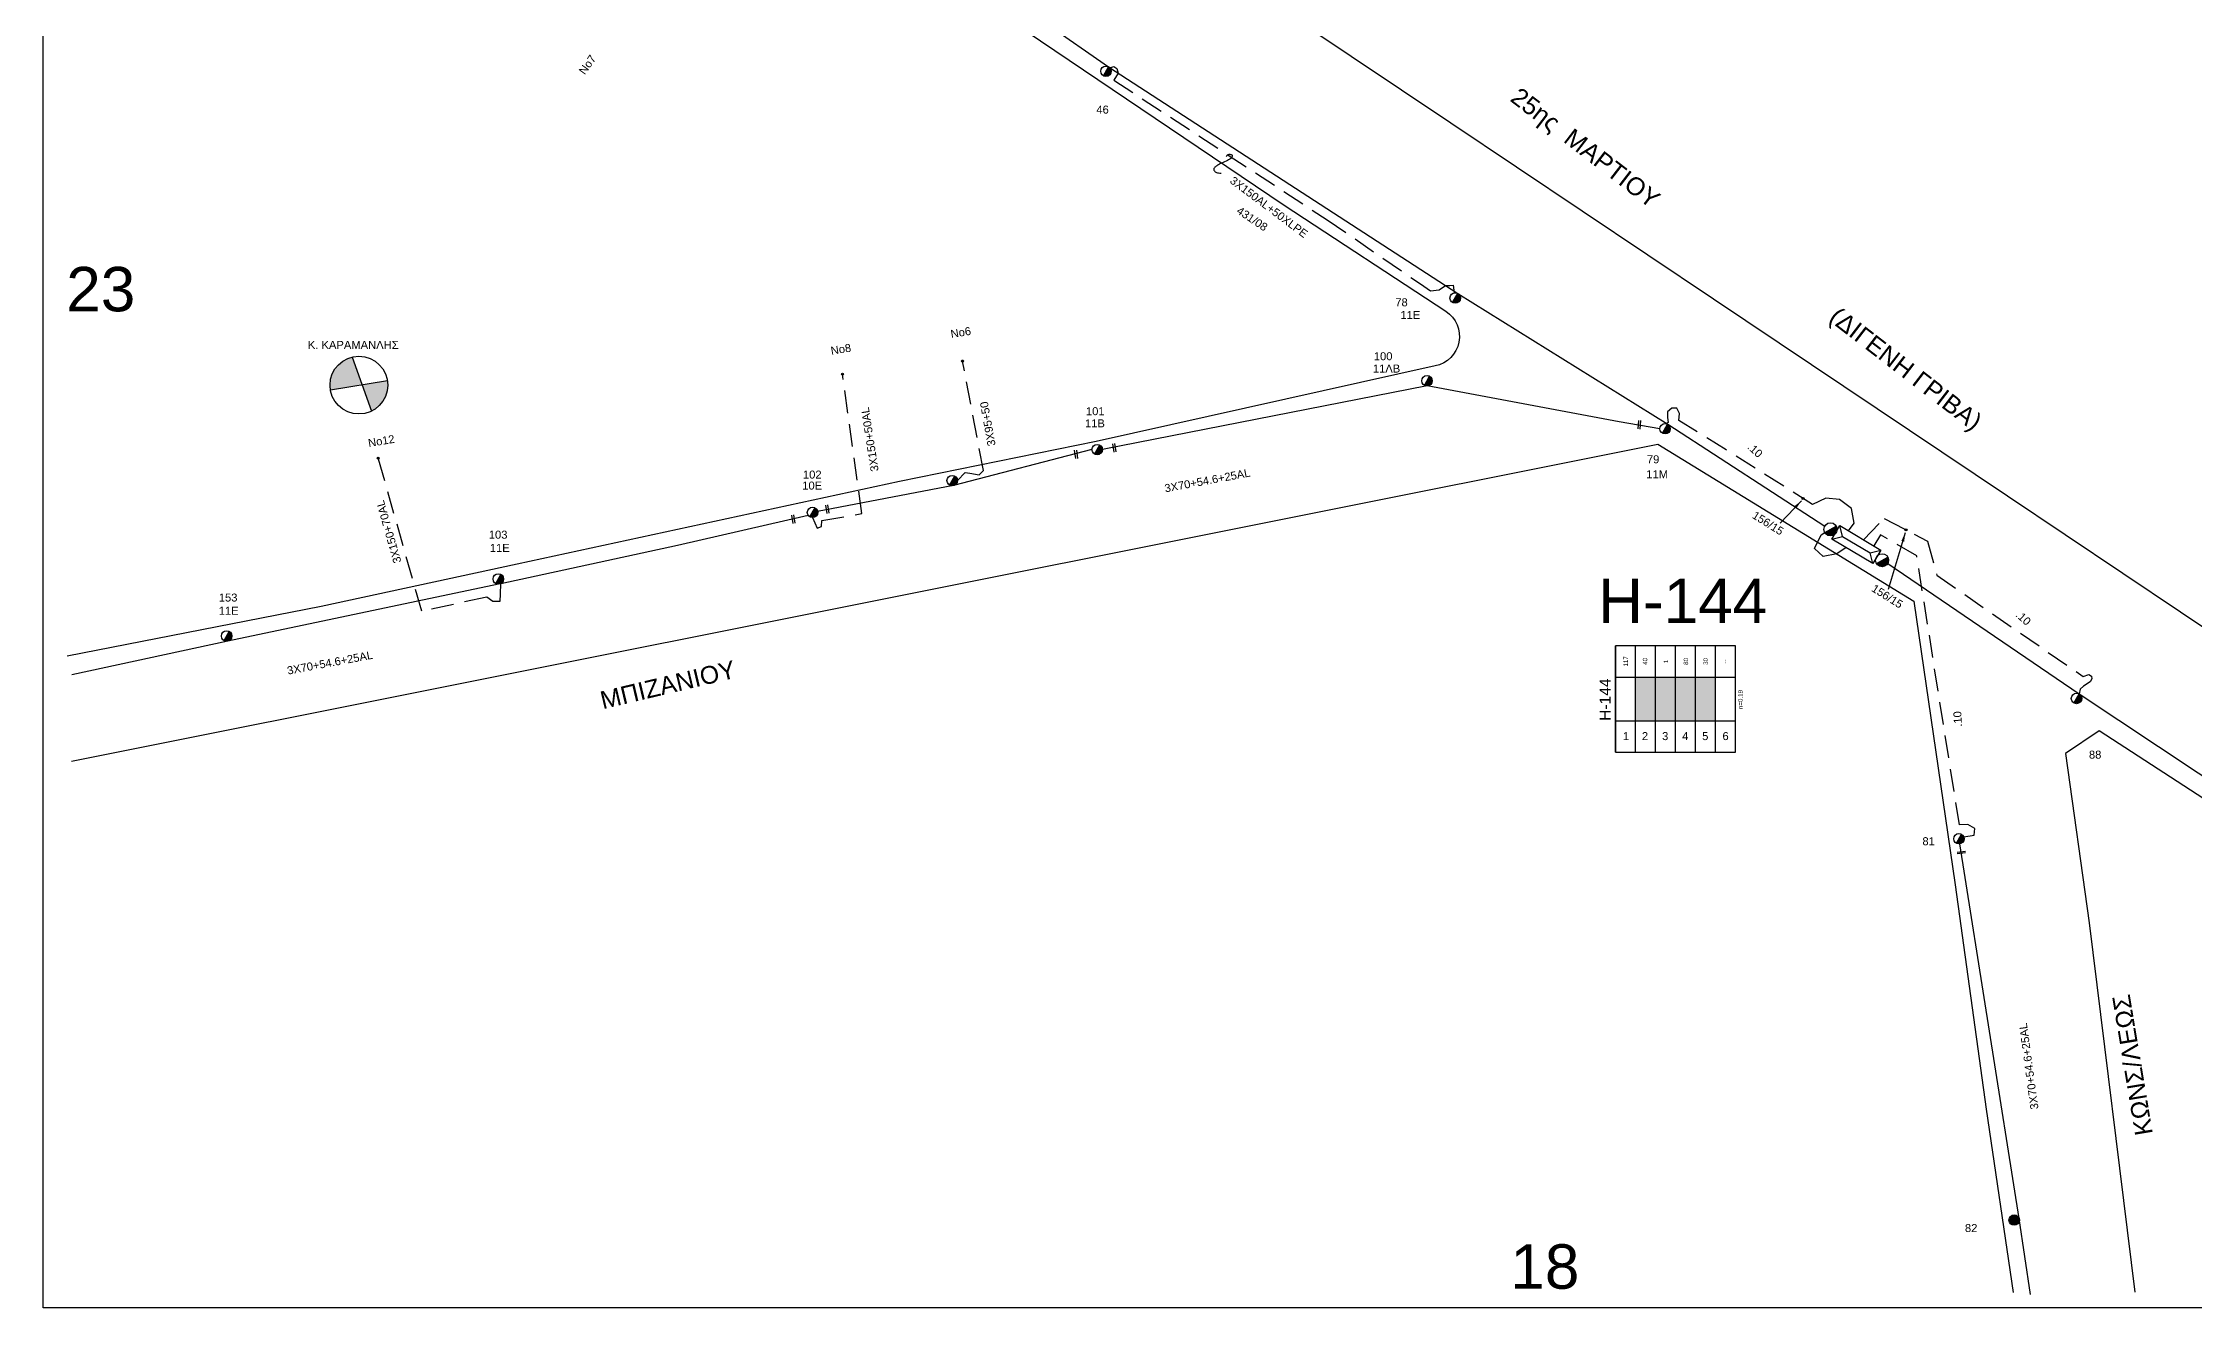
# Model space of a CAD drawing. Header units: millimetres. Extents: x 951 to 2109, y 727 to 2273.
# Drawn here: x 951.1 to 1193.2, y 730.8 to 873.1 of the extents above; entities that cross this region are included whole.
import ezdxf
from ezdxf.enums import TextEntityAlignment as Align

# ---------------------------------------------------------------- set-up
doc = ezdxf.new("R2010")
doc.units = ezdxf.units.MM
doc.linetypes.add('DASHED', pattern=[19.05, 12.7, -6.35])
for name, color, linetype in [('Άγνωστα', 7, 'Continuous'), ('Ασφαλειοκιβώτια Χ.Τ 6 αναχωρήσεων', 7, 'Continuous'), ('Επιγραφές - Σχήματα', 7, 'Continuous'), ('Καλώδια ΧΤ   3x150+50AL', 7, 'DASHED'), ('Καλώδια ΧΤ   3x150+70AL', 7, 'DASHED'), ('Καλώδια ΧΤ   3x150AL+50XLPE', 7, 'DASHED'), ('Μηχανική τομή', 7, 'Continuous'), ('Στύλος Ξύλινος', 7, 'Continuous'), ('Στύλος Ξύλινος @ 1', 7, 'Continuous'), ('Στύλος ΦΜ', 7, 'Continuous'), ('Στύλος ΦΜ @ 1', 7, 'Continuous'), ('Συνδέσεις', 7, 'Continuous'), ('Συνεστραμμένα ΧΤ   3x70+54.6+25 AL', 7, 'SYN_LINE'), ('Υποσταθμός εναέριος 2 στύλων', 7, 'Continuous'), ('Υποσταθμός πόλεως', 7, 'Continuous'), ('Υπόβαθρο ΔΕΗ', 7, 'Continuous'), ('Υπόγεια Καλώδια Δικτύου ΧΤ   .10', 7, 'DASHED')]:
    doc.layers.add(name, color=color, linetype=linetype)
doc.styles.get("Standard").update_dxf_attribs({"font": 'arial.ttf'})
doc.linetypes.add('SYN_LINE', pattern='A,0.5,-0.0001,["/\\/\\/\\/",Standard,S=0.1,R=0,X=0,Y=-0.05],-0.25', length=0.7501)
doc.dimstyles.new('ISO-25', dxfattribs={"dimtxt": 2.5, "dimasz": 2.5, "dimexe": 1.25, "dimexo": 0.625, "dimtad": 1, "dimtxsty": 'Standard', "dimcen": 2.5, "dimadec": 0, "dimazin": 0, "dimtfac": 1, "dimtmove": 0, "dimatfit": 3, "dimfxl": 1, "dimarcsym": 0})

# ---------------------------------------------------------------- blocks, each defined once
blk = doc.blocks.new('ΥΠΑΡΧΩΝ ΤΣΙΜΕΝΤΕΝΙΟΣ ΣΤΥΛΟΣ')
at = {"layer": 'Στύλος ΦΜ'}
blk.add_hatch(color=7, dxfattribs=at).paths.add_polyline_path([(-1.3, -2.3, 0.574793), (2.6, 0, 0.268822), (1.3, 2.3)])
at = {"layer": 'Στύλος ΦΜ', "color": 7}
blk.add_line((-1.3, -2.3), (1.3, 2.3), dxfattribs=at)
blk.add_circle((0, 0), 2.62, dxfattribs=at)
at = {"layer": 'Στύλος ΦΜ', "flags": 4}
for tag, p in [('ΑΡΙΘΜΟΣ', (-4.7, 8.1)), ('ΤΥΠΟΣ', (-4.9, 3))]:
    blk.add_attdef(tag, p, '', height=4, dxfattribs=at)
blk = doc.blocks.new('ΥΠΑΡΧΩΝ ΞΥΛΙΝΟΣ ΣΤΥΛΟΣ')
at = {"layer": 'Στύλος Ξύλινος'}
h = blk.add_hatch(color=7, dxfattribs=at)
h.paths.add_polyline_path([(-2.6, 0, 0.270008), (-1.3, -2.3), (1.3, 2.3, 0.576266)])
h.paths.add_polyline_path([(-1.3, -2.3, 0.574793), (2.6, 0, 0.268822), (1.3, 2.3)])
at = {"layer": 'Στύλος Ξύλινος', "color": 7}
blk.add_line((-1.3, -2.3), (1.3, 2.3), dxfattribs=at)
blk.add_circle((0, 0), 2.62, dxfattribs=at)
at = {"layer": 'Στύλος Ξύλινος', "flags": 4}
for tag, p in [('ΑΡΙΘΜΟΣ', (-4.9, 8.6)), ('ΤΥΠΟΣ', (-4.8, 3.4))]:
    blk.add_attdef(tag, p, '', height=4, dxfattribs=at)
blk = doc.blocks.new('ΥΠΟΣΤΑΘΜΟΣ ΕΝΑΕΡΙΟΣ ΕΠΙ 2 ΣΤΥΛΩΝ')
at = {"layer": 'Υποσταθμός εναέριος 2 στύλων', "linetype": 'Continuous'}
for points in [[(-11.97, -2.11, 0.574793), (-8.45, -0.07, 0.268822), (-9.64, 1.98)], [(9.68, -2.15, 0.574793), (13.19, -0.1, 0.268822), (12.01, 1.95)]]:
    blk.add_hatch(color=256, dxfattribs=at).paths.add_polyline_path(points)
for p, q in [((-11.97, -2.11), (-9.64, 1.98)), ((9.68, -2.15), (12.01, 1.95))]:
    blk.add_line(p, q, dxfattribs=at)
for centre in [(-10.81, -0.07), (10.84, -0.1)]:
    blk.add_circle(centre, 2.36, dxfattribs=at)
at = {"layer": 'Υποσταθμός πόλεως', "linetype": 'Continuous', "ltscale": 40}
blk.add_lwpolyline([(-8.57, 2.82), (8.57, 2.82), (8.57, -2.82), (-8.57, -2.82)], close=True, dxfattribs=at)
for points in [[(-5.75, 0), (-8.57, 2.82)], [(-8.57, -2.82), (-5.75, 0)], [(-5.75, 0), (5.75, 0)], [(5.75, 0), (8.57, 2.82)], [(8.57, -2.82), (5.75, 0)]]:
    blk.add_lwpolyline(points, dxfattribs=at)
at = {"layer": 'Υποσταθμός εναέριος 2 στύλων', "ltscale": 40, "flags": 1}
for tag, p in [('ΜΕΤΑΣΧΗΜΑΤΙΣΜΟΣ', (14.09, 2.51)), ('ΙΣΧΥΣ', (14.07, -0.28)), ('ΑΡΙΘΜΟΣ', (14.19, -3))]:
    blk.add_attdef(tag, p, '', height=1.8, dxfattribs=at)
blk = doc.blocks.new('ΜΗΧΑΝΙΚΗ ΤΟΜΗ')
at = {"layer": 'Μηχανική τομή', "ltscale": 40}
for p, q in [((-1.89, 0.78), (1.89, 0.78)), ((1.89, 0), (-1.89, 0))]:
    blk.add_line(p, q, dxfattribs=at)
blk = doc.blocks.new('ΑΣΦΑΛΕΙΟΚΙΒΩΤΙΟ ΥΠΟΣΤΑΘΜΟΥ 6 ΑΝΑΧΩΡΗΣΕΩΝ')
at = {"layer": 'Ασφαλειοκιβώτια Χ.Τ 6 αναχωρήσεων', "ltscale": 40}
for p, q in [((-23.91, 27), (23.91, 27)), ((-9.83, 27), (-9.83, -27)), ((9.83, 27), (9.83, -27)), ((-23.91, 18), (23.91, 18)), ((-23.91, 9), (23.91, 9)), ((-23.91, 0), (23.91, 0)), ((-23.91, -9), (23.91, -9)), ((-23.91, -18), (23.91, -18))]:
    blk.add_line(p, q, dxfattribs=at)
at = {"layer": 'Ασφαλειοκιβώτια Χ.Τ 6 αναχωρήσεων'}
blk.add_lwpolyline([(-23.91, -27), (23.91, -27), (23.91, 27), (-23.91, 27)], close=True, dxfattribs=at)
for s, p in [('1', (-18.47, 23.68)), ('2', (-18.47, 15.11)), ('3', (-18.47, 6.04)), ('4', (-18.47, -2.98)), ('5', (-18.47, -11.99)), ('6', (-18.47, -21.13))]:
    blk.add_text(s, height=3.6, rotation=270, dxfattribs=at).set_placement(p)
at = {"layer": 'Ασφαλειοκιβώτια Χ.Τ 6 αναχωρήσεων', "ltscale": 40}
for tag, height, p in [('ΟΝΟΜΑ', 5, (-0.27, 31.68)), ('ΚΕΙΜΕΝΟ 1', 2, (16.95, 22.41)), ('ΚΕΙΜΕΝΟ 2', 2, (16.95, 13.71)), ('ΚΕΙΜΕΝΟ 3', 2, (16.95, 4.31)), ('ΚΕΙΜΕΝΟ 4', 2, (16.95, -4.67)), ('ΚΕΙΜΕΝΟ 5', 2, (16.95, -13.51)), ('ΣΧ', 2, (-0.21, -29.21)), ('ΚΕΙΜΕΝΟ 6', 2, (16.95, -22.43))]:
    blk.add_attdef(tag, text='', height=height, dxfattribs=at).set_placement(p, align=Align.MIDDLE_CENTER)
blk = doc.blocks.new('_ΣΥΝΔΕΣΗ')
at = {"layer": 'Συνδέσεις', "linetype": 'SYN_LINE', "ltscale": 40}
blk.add_hatch(color=256, dxfattribs=at).paths.add_polyline_path([(0.5, 0, 1), (-0.5, 0, 1)])
at = {"layer": 'Συνδέσεις'}
blk.add_circle((0, 0), 0.5, dxfattribs=at)

msp = doc.modelspace()

# ---------------------------------------------------------------- hatches: boundary and pattern name
at = {"layer": 'Ασφαλειοκιβώτια Χ.Τ 6 αναχωρήσεων'}
h = msp.add_hatch(color=30, dxfattribs=at)
h.dxf.hatch_style = 1
h.paths.add_polyline_path([(1130.23, 796.809), (1132.48, 796.809), (1132.48, 801.723), (1130.23, 801.723)])
h = msp.add_hatch(color=6, dxfattribs=at)
h.dxf.hatch_style = 1
h.paths.add_polyline_path([(1134.73, 801.723), (1132.48, 801.723), (1132.48, 796.809), (1134.73, 796.809)])
h = msp.add_hatch(color=2, dxfattribs=at)
h.dxf.hatch_style = 1
h.paths.add_polyline_path([(1134.73, 796.809), (1136.98, 796.809), (1136.98, 801.723), (1134.73, 801.723)])
h = msp.add_hatch(color=5, dxfattribs=at)
h.dxf.hatch_style = 1
h.paths.add_polyline_path([(1139.23, 801.723), (1136.98, 801.723), (1136.98, 796.809), (1139.23, 796.809)])
at = {"layer": 'Καλώδια ΧΤ   3x150+50AL'}
h = msp.add_hatch(color=1, dxfattribs=at)
h.dxf.hatch_style = 1
h.paths.add_polyline_path([(985.885, 837.74, 0.3465001), (983.4, 834.585, 0.0416523), (983.445, 834.047), (986.987, 834.642)])
h = msp.add_hatch(color=1, dxfattribs=at)
h.dxf.hatch_style = 1
h.paths.add_polyline_path([(989.892, 834.585, 0.0416523), (989.847, 835.123), (986.987, 834.642), (988.049, 831.657, 0.2886082)])

# ---------------------------------------------------------------- linework, layer by layer
at = {"layer": 'Άγνωστα', "color": 2, "linetype": 'DASHED', "ltscale": 0.2}
msp.add_lwpolyline([(1053.965, 823.845), (1054.83, 824.763), (1055.36, 824.674), (1056.421, 824.476), (1056.907, 824.962), (1054.526, 837.296)], dxfattribs=at)
at = {"layer": 'Επιγραφές - Σχήματα'}
msp.add_lwpolyline([(951.117, 1235.249), (1948.962, 1235.249), (1948.962, 730.759), (951.117, 730.759)], close=True, dxfattribs=at)
msp.add_lwpolyline([(1084.244, 860.291), (1084.272, 860.381), (1084.32, 860.451), (1084.382, 860.501), (1084.456, 860.535), (1084.534, 860.553), (1084.614, 860.556), (1084.69, 860.547), (1084.757, 860.526), (1084.812, 860.496), (1084.852, 860.456), (1084.876, 860.409), (1084.883, 860.355), (1084.869, 860.296), (1084.835, 860.231), (1084.779, 860.162), (1084.698, 860.091), (1084.592, 860.018), (1084.466, 859.943), (1084.324, 859.868), (1084.172, 859.793), (1084.014, 859.718), (1083.856, 859.645), (1083.703, 859.574), (1083.559, 859.505), (1083.43, 859.439), (1083.315, 859.376), (1083.213, 859.316), (1083.125, 859.258), (1083.048, 859.202), (1082.982, 859.149), (1082.927, 859.097), (1082.882, 859.047), (1082.846, 858.999), (1082.819, 858.951), (1082.802, 858.905), (1082.794, 858.859), (1082.796, 858.815), (1082.807, 858.77), (1082.829, 858.726), (1082.861, 858.681), (1082.903, 858.637), (1082.958, 858.594), (1083.026, 858.553), (1083.109, 858.517), (1083.21, 858.486), (1083.329, 858.462), (1083.469, 858.446), (1083.631, 858.441)], dxfattribs=at)
at = {"layer": 'Επιγραφές - Σχήματα', "color": 1}
for points in [[(985.885, 837.74), (988.049, 831.657)], [(983.445, 834.047), (989.847, 835.123)]]:
    msp.add_lwpolyline(points, dxfattribs=at)
msp.add_circle((986.646, 834.585), 3.246, dxfattribs=at)
at = {"layer": 'Καλώδια ΧΤ   3x150+50AL', "color": 2, "ltscale": 0.2}
msp.add_lwpolyline([(1037.663, 819.678), (1038.203, 818.479), (1038.679, 818.694), (1038.694, 819.338), (1043.215, 820.126), (1041.028, 835.81)], dxfattribs=at)
at = {"layer": 'Καλώδια ΧΤ   3x150+70AL', "color": 2, "ltscale": 0.2}
msp.add_lwpolyline([(1002.583, 812.244), (1002.538, 811.098), (1002.505, 810.251), (1001.725, 810.25), (1001.015, 810.717), (993.711, 809.16), (988.822, 826.375)], dxfattribs=at)
at = {"layer": 'Καλώδια ΧΤ   3x150AL+50XLPE', "color": 5, "ltscale": 0.2}
msp.add_lwpolyline([(1071.12, 870.274), (1071.565, 870.418), (1071.898, 870.223), (1072.061, 869.692), (1071.565, 868.901), (1095.541, 853.183), (1106.048, 845.966), (1107.155, 845.206), (1108.153, 845.289), (1108.87, 845.788), (1109.349, 845.807), (1109.704, 845.822), (1109.85, 844.967)], dxfattribs=at)
at = {"layer": 'Συνεστραμμένα ΧΤ   3x70+54.6+25 AL', "color": 5, "linetype": 'SYN_LINE', "ltscale": 20}
msp.add_lwpolyline([(1049.928, 885.055), (1070.963, 870.405)], dxfattribs=at)
at = {"layer": 'Συνεστραμμένα ΧΤ   3x70+54.6+25 AL', "color": 5, "ltscale": 20}
for points in [[(1070.963, 870.405), (1110.242, 844.897)], [(1110.242, 844.897), (1133.863, 830.18)], [(1133.863, 830.18), (1151.53, 818.735)], [(1153.925, 816.306), (1152.859, 815.614), (1151.345, 815.288), (1150.381, 816.196), (1151.127, 817.741), (1151.522, 817.994)]]:
    msp.add_lwpolyline(points, dxfattribs=at)
at = {"layer": 'Συνεστραμμένα ΧΤ   3x70+54.6+25 AL', "color": 2, "linetype": 'SYN_LINE', "ltscale": 20}
for points in [[(1106.78, 834.49), (1070.277, 827.333)], [(1132.963, 829.68), (1128.406, 830.469), (1106.78, 834.49)], [(1069.099, 827.333), (1053.525, 823.275)], [(1053.525, 823.275), (1038.242, 820.377)], [(1037.187, 819.921), (1022.464, 816.524), (1002.594, 812.23)], [(1002.594, 812.23), (1002.327, 812.186), (971.888, 805.783), (954.345, 801.993)]]:
    msp.add_lwpolyline(points, dxfattribs=at)
at = {"layer": 'Συνεστραμμένα ΧΤ   3x70+54.6+25 AL', "color": 6, "ltscale": 20}
msp.add_lwpolyline([(1158.597, 814.506), (1180.127, 799.845)], dxfattribs=at)
at = {"layer": 'Συνεστραμμένα ΧΤ   3x70+54.6+25 AL', "color": 6, "ltscale": 0.2}
msp.add_lwpolyline([(1180.127, 799.845), (1206.917, 782.069)], dxfattribs=at)
at = {"layer": 'Συνεστραμμένα ΧΤ   3x70+54.6+25 AL', "color": 30, "linetype": 'SYN_LINE', "ltscale": 20}
msp.add_lwpolyline([(1174.654, 732.287), (1173.385, 740.829), (1166.702, 782.972)], dxfattribs=at)
at = {"layer": 'Υπόβαθρο ΔΕΗ', "ltscale": 0.2}
for points in [[(954.603, 898.383), (993.997, 916.546, -0.1553593), (1000.961, 915.39), (1024.301, 899.638), (1058.487, 876.566), (1090.705, 854.822), (1108.897, 842.896, -0.6707166), (1107.707, 836.745), (1069.554, 828.249), (1047.434, 823.744), (1004.444, 814.441), (982.39, 809.668), (953.817, 804.086)], [(1251.928, 732.683), (1259.07, 742.373, 0.4582195), (1258.55, 746.197), (1182.374, 795.698), (1178.59, 793.139), (1181.241, 774.094), (1186.378, 732.541)]]:
    msp.add_lwpolyline(points, format="xyb", dxfattribs=at)
at = {"layer": 'Υπόβαθρο ΔΕΗ'}
msp.add_lwpolyline([(1048.416, 912.902), (1047.035, 905.956), (1075.957, 886.565), (1109.476, 864.091), (1138.998, 844.299), (1172.077, 822.12), (1204.511, 800.375)], dxfattribs=at)
at = {"layer": 'Υπόβαθρο ΔΕΗ', "ltscale": 0.2}
msp.add_lwpolyline([(954.333, 792.262), (1132.76, 827.939), (1161.553, 810.283), (1166.18, 778.352), (1169.655, 753.127), (1172.716, 732.485)], dxfattribs=at)
at = {"layer": 'Υπόγεια Καλώδια Δικτύου ΧΤ   .10', "color": 2, "ltscale": 0.2}
msp.add_lwpolyline([(1154.203, 818.189), (1154.815, 819.044), (1154.518, 820.702), (1153.168, 821.729), (1151.633, 821.865), (1150.122, 821.172), (1140.416, 827.317), (1135.087, 830.606), (1135.184, 831.391), (1134.873, 831.992), (1134.311, 831.992), (1133.816, 831.566), (1133.816, 830.936), (1133.903, 830.393), (1133.625, 830.222)], dxfattribs=at)
at = {"layer": 'Υπόγεια Καλώδια Δικτύου ΧΤ   .10', "color": 6, "ltscale": 0.2}
msp.add_lwpolyline([(1155.887, 817.184), (1158.208, 819.584), (1163.075, 817.035), (1164.123, 813.187), (1180.588, 801.804), (1181.222, 802.014), (1181.525, 801.857), (1181.548, 801.531), (1181.357, 801.217), (1180.627, 800.723), (1180.244, 800.378), (1180.127, 799.845)], dxfattribs=at)
at = {"layer": 'Υπόγεια Καλώδια Δικτύου ΧΤ   .10', "color": 30, "ltscale": 0.2}
msp.add_lwpolyline([(1167.161, 783.763), (1168.31, 783.965), (1168.413, 784.713), (1167.596, 785.161), (1166.664, 785.115), (1161.863, 815.366), (1157.795, 817.735), (1157.052, 816.489)], dxfattribs=at)

# ---------------------------------------------------------------- block references
at = {"layer": 'Ασφαλειοκιβώτια Χ.Τ 6 αναχωρήσεων', "xscale": 0.25, "yscale": 0.25, "zscale": 0.25, "rotation": 90}
msp.add_blockref('ΑΣΦΑΛΕΙΟΚΙΒΩΤΙΟ ΥΠΟΣΤΑΘΜΟΥ 6 ΑΝΑΧΩΡΗΣΕΩΝ', (1134.73, 799.266), dxfattribs=at).add_auto_attribs({'ΟΝΟΜΑ': 'H-144', 'ΣΧ': 'n=0.19', 'ΚΕΙΜΕΝΟ 2': '40', 'ΚΕΙΜΕΝΟ 1': '117', 'ΚΕΙΜΕΝΟ 3': '1', 'ΚΕΙΜΕΝΟ 4': '80', 'ΚΕΙΜΕΝΟ 5': '30', 'ΚΕΙΜΕΝΟ 6': '--'})
at = {"layer": 'Μηχανική τομή'}
for p, xscale, yscale, zscale, rotation in [((1130.561, 830.137), 0.25, 0.25, 0.25, 264.6620776029885), ((1071.507, 827.509), 0.2499999999999999, 0.2499999999999999, 0.2499999999999999, 278.7988701095825), ((1067.219, 826.784), 0.2499999999999999, 0.2499999999999999, 0.2499999999999999, 278.7988701095825), ((1039.239, 820.608), 0.2499999999999999, 0.2499999999999999, 0.2499999999999999, 278.7988701095825), ((1035.407, 819.479), 0.2499999999999999, 0.2499999999999999, 0.2499999999999999, 278.7988701095825), ((1166.882, 781.906), 0.2499999999999999, 0.2499999999999999, 0.2499999999999999, 5.231152583632705)]:
    msp.add_blockref('ΜΗΧΑΝΙΚΗ ΤΟΜΗ', p, dxfattribs=dict(at, xscale=xscale, yscale=yscale, zscale=zscale, rotation=rotation))
at = {"layer": 'Στύλος Ξύλινος @ 1', "ltscale": 40}
ref = msp.add_blockref('ΥΠΑΡΧΩΝ ΞΥΛΙΝΟΣ ΣΤΥΛΟΣ', (1172.825, 740.647), dxfattribs=dict(at, xscale=0.2249999999999091, yscale=0.2249999999999091, zscale=0.2249999999999091))
ref.add_attrib('ΤΥΠΟΣ', '82', (1167.284, 739.302), dxfattribs={"layer": 'Στύλος Ξύλινος', "height": 0.9, "flags": 4})
at = {"layer": 'Στύλος ΦΜ @ 1', "ltscale": 40}
ref = msp.add_blockref('ΥΠΑΡΧΩΝ ΤΣΙΜΕΝΤΕΝΙΟΣ ΣΤΥΛΟΣ', (1070.671, 869.894), dxfattribs=dict(at, xscale=0.2249999999999091, yscale=0.2249999999999091, zscale=0.2249999999999091))
ref.add_attrib('ΤΥΠΟΣ', '46', (1069.588, 865.133), dxfattribs={"layer": 'Στύλος ΦΜ', "height": 0.9, "flags": 4})
ref = msp.add_blockref('ΥΠΑΡΧΩΝ ΤΣΙΜΕΝΤΕΝΙΟΣ ΣΤΥΛΟΣ', (1109.949, 844.386), dxfattribs=dict(at, xscale=0.2249999999999091, yscale=0.2249999999999091, zscale=0.2249999999999091))
ref.add_attrib('ΤΥΠΟΣ', '78', (1103.212, 843.455), dxfattribs={"layer": 'Στύλος ΦΜ', "height": 0.9, "flags": 4})
ref.add_attrib('ΑΡΙΘΜΟΣ', '11E', (1103.785, 842.022), dxfattribs={"layer": 'Στύλος ΦΜ', "height": 0.9, "flags": 4})
ref = msp.add_blockref('ΥΠΑΡΧΩΝ ΤΣΙΜΕΝΤΕΝΙΟΣ ΣΤΥΛΟΣ', (1106.78, 835.078), dxfattribs=dict(at, xscale=0.2249999999999091, yscale=0.2249999999999091, zscale=0.2249999999999091))
ref.add_attrib('ΤΥΠΟΣ', '100', (1100.798, 837.385), dxfattribs={"layer": 'Στύλος ΦΜ', "height": 0.9, "flags": 4})
ref.add_attrib('ΑΡΙΘΜΟΣ', '11ΛB', (1100.689, 835.999), dxfattribs={"layer": 'Στύλος ΦΜ', "height": 0.9, "flags": 4})
ref = msp.add_blockref('ΥΠΑΡΧΩΝ ΤΣΙΜΕΝΤΕΝΙΟΣ ΣΤΥΛΟΣ', (1069.688, 827.333), dxfattribs=dict(at, xscale=0.2249999999999091, yscale=0.2249999999999091, zscale=0.2249999999999091))
ref.add_attrib('ΤΥΠΟΣ', '101', (1068.417, 831.204), dxfattribs={"layer": 'Στύλος ΦΜ', "height": 0.9, "flags": 4})
ref.add_attrib('ΑΡΙΘΜΟΣ', '11B', (1068.31, 829.836), dxfattribs={"layer": 'Στύλος ΦΜ', "height": 0.9, "flags": 4})
ref = msp.add_blockref('ΥΠΑΡΧΩΝ ΤΣΙΜΕΝΤΕΝΙΟΣ ΣΤΥΛΟΣ', (1133.552, 829.68), dxfattribs=dict(at, xscale=0.2249999999999091, yscale=0.2249999999999091, zscale=0.2249999999999091))
ref.add_attrib('ΤΥΠΟΣ', '79', (1131.514, 825.792), dxfattribs={"layer": 'Στύλος ΦΜ', "height": 0.9, "flags": 4})
ref.add_attrib('ΑΡΙΘΜΟΣ', '11M', (1131.445, 824.116), dxfattribs={"layer": 'Στύλος ΦΜ', "height": 0.9, "flags": 4})
ref = msp.add_blockref('ΥΠΑΡΧΩΝ ΤΣΙΜΕΝΤΕΝΙΟΣ ΣΤΥΛΟΣ', (1037.663, 820.267), dxfattribs=dict(at, xscale=0.2249999999999091, yscale=0.2249999999999091, zscale=0.2249999999999091))
ref.add_attrib('ΤΥΠΟΣ', '102', (1036.587, 824.071), dxfattribs={"layer": 'Στύλος ΦΜ', "height": 0.9, "flags": 4})
ref.add_attrib('ΑΡΙΘΜΟΣ', '10E', (1036.509, 822.833), dxfattribs={"layer": 'Στύλος ΦΜ', "height": 0.9, "flags": 4})
at = {"layer": 'Στύλος ΦΜ @ 1', "ltscale": 40, "xscale": 0.2249999999999091, "yscale": 0.2249999999999091, "zscale": 0.2249999999999091}
msp.add_blockref('ΥΠΑΡΧΩΝ ΤΣΙΜΕΝΤΕΝΙΟΣ ΣΤΥΛΟΣ', (1053.376, 823.845), dxfattribs=at)
at = {"layer": 'Στύλος ΦΜ @ 1', "ltscale": 40}
ref = msp.add_blockref('ΥΠΑΡΧΩΝ ΤΣΙΜΕΝΤΕΝΙΟΣ ΣΤΥΛΟΣ', (1002.327, 812.775), dxfattribs=dict(at, xscale=0.2249999999999091, yscale=0.2249999999999091, zscale=0.2249999999999091))
ref.add_attrib('ΤΥΠΟΣ', '103', (1001.254, 817.308), dxfattribs={"layer": 'Στύλος ΦΜ', "height": 0.9, "flags": 4})
ref.add_attrib('ΑΡΙΘΜΟΣ', '11E', (1001.368, 815.817), dxfattribs={"layer": 'Στύλος ΦΜ', "height": 0.9, "flags": 4})
ref = msp.add_blockref('ΥΠΑΡΧΩΝ ΤΣΙΜΕΝΤΕΝΙΟΣ ΣΤΥΛΟΣ', (971.767, 806.36), dxfattribs=dict(at, xscale=0.2249999999999091, yscale=0.2249999999999091, zscale=0.2249999999999091))
ref.add_attrib('ΤΥΠΟΣ', '153', (970.887, 810.236), dxfattribs={"layer": 'Στύλος ΦΜ', "height": 0.9, "flags": 4})
ref.add_attrib('ΑΡΙΘΜΟΣ', '11E', (970.877, 808.754), dxfattribs={"layer": 'Στύλος ΦΜ', "height": 0.9, "flags": 4})
ref = msp.add_blockref('ΥΠΑΡΧΩΝ ΤΣΙΜΕΝΤΕΝΙΟΣ ΣΤΥΛΟΣ', (1179.835, 799.334), dxfattribs=dict(at, xscale=0.2249999999999091, yscale=0.2249999999999091, zscale=0.2249999999999091))
ref.add_attrib('ΤΥΠΟΣ', '88', (1181.23, 792.565), dxfattribs={"layer": 'Στύλος ΦΜ', "height": 0.9, "flags": 4})
ref = msp.add_blockref('ΥΠΑΡΧΩΝ ΤΣΙΜΕΝΤΕΝΙΟΣ ΣΤΥΛΟΣ', (1166.61, 783.554), dxfattribs=dict(at, xscale=0.2249999999999091, yscale=0.2249999999999091, zscale=0.2249999999999091))
ref.add_attrib('ΤΥΠΟΣ', '81', (1162.502, 782.821), dxfattribs={"layer": 'Στύλος ΦΜ', "height": 0.9, "flags": 4})
at = {"layer": 'Συνδέσεις'}
for p, xscale, yscale, zscale in [((1041.029, 835.812), 0.2249999999999091, 0.2249999999999091, 0.2249999999999091), ((1054.526, 837.299), 0.2249999999999091, 0.2249999999999091, 0.2249999999999091), ((988.822, 826.378), 0.2249999999999091, 0.2249999999999091, 0.2249999999999091), ((1149.078, 821.834), 0.2388621375697009, 0.2388621375697009, 0.2388621375697009), ((1160.659, 818.299), 0.2388621375697009, 0.2388621375697009, 0.2388621375697009)]:
    msp.add_blockref('_ΣΥΝΔΕΣΗ', p, dxfattribs=dict(at, xscale=xscale, yscale=yscale, zscale=zscale))
at = {"layer": 'Υποσταθμός εναέριος 2 στύλων', "xscale": 0.3125, "yscale": 0.3125, "zscale": 0.3125, "rotation": 329.1848029773527}
msp.add_blockref('ΥΠΟΣΤΑΘΜΟΣ ΕΝΑΕΡΙΟΣ ΕΠΙ 2 ΣΤΥΛΩΝ', (1155.073, 816.646), dxfattribs=at)

# ---------------------------------------------------------------- texts
at = {"layer": 'Επιγραφές - Σχήματα', "char_height": 0.9, "attachment_point": 1}
for s, insert, rotation in [('No7', (1011.313, 869.963), 54.4825), ('431/08', (1085.769, 854.741), 326.24083), ('No6', (1053.127, 840.772), 9.49038), ('No8', (1039.644, 838.876), 9.49038), ('3X95+50', (1057.376, 827.651), 100.12567), ('No12', (987.609, 828.501), 9.49038), ('156/15', (1143.748, 820.459), 327.81632), ('156/15', (1157.167, 812.231), 327.81632)]:
    msp.add_mtext_dynamic_manual_height_columns(s, width=11.38328, gutter_width=12.5, heights=[0], dxfattribs=dict(at, insert=insert, rotation=rotation))
at = {"layer": 'Επιγραφές - Σχήματα', "color": 7, "char_height": 2, "width": 84.18588, "attachment_point": 1}
for s, insert, rotation in [('25ης  ΜΑΡΤΙΟΥ', (1117.239, 868.219), 322.43427), ('(ΔΙΓΕΝΗ ΓΡΙΒΑ)', (1153.073, 843.502), 322.43427), ('ΜΠΙΖΑΝΙΟΥ', (1013.61, 800.057), 13.36922), ('ΚΩΝΣ/ΛΕΩΣ', (1186.455, 750.024), 99.43812)]:
    msp.add_mtext(s, dxfattribs=dict(at, insert=insert, rotation=rotation))
at = {"layer": 'Επιγραφές - Σχήματα', "ltscale": 0.2, "char_height": 5, "width": 18.107, "attachment_point": 1}
for s, insert in [('23', (953.728, 847.886)), ('18', (1116.15, 737.923))]:
    msp.add_mtext(s, dxfattribs=dict(at, insert=insert))
at = {"layer": 'Επιγραφές - Σχήματα', "insert": (980.902, 839.561), "char_height": 0.9, "attachment_point": 1}
msp.add_mtext_dynamic_manual_height_columns('Κ. ΚΑΡΑΜΑΝΛΗΣ', width=21.79741, gutter_width=12.5, heights=[0], dxfattribs=at)
at = {"layer": 'Επιγραφές - Σχήματα', "color": 7, "insert": (1126.028, 812.809), "char_height": 5, "width": 84.18588, "attachment_point": 1}
msp.add_mtext('Η-144', dxfattribs=at)
at = {"layer": 'Καλώδια ΧΤ   3x150+50AL', "color": 7, "insert": (1044.22, 824.8), "char_height": 0.9, "width": 84.18588, "attachment_point": 1, "rotation": 98.81187}
msp.add_mtext('3X150+50AL', dxfattribs=at)
at = {"layer": 'Καλώδια ΧΤ   3x150+70AL', "color": 7, "insert": (990.565, 814.45), "char_height": 0.9, "width": 84.18588, "attachment_point": 1, "rotation": 105.85482}
msp.add_mtext('3X150+70AL', dxfattribs=at)
at = {"layer": 'Καλώδια ΧΤ   3x150AL+50XLPE', "color": 7, "insert": (1088.999, 854.61), "char_height": 0.9, "width": 13.92422, "attachment_point": 5, "rotation": 323.11825}
msp.add_mtext('3X150AL+50XLPE', dxfattribs=at)
at = {"layer": 'Συνεστραμμένα ΧΤ   3x70+54.6+25 AL', "color": 7, "char_height": 0.9, "width": 84.18588, "attachment_point": 1}
for insert, rotation in [((1077.183, 823.398), 10.62756), ((978.501, 802.896), 10.62756), ((1174.666, 753.038), 97.71926)]:
    msp.add_mtext('3X70+54.6+25AL', dxfattribs=dict(at, insert=insert, rotation=rotation))
at = {"layer": 'Υπόγεια Καλώδια Δικτύου ΧΤ   .10', "color": 7, "char_height": 0.9, "width": 84.18588, "attachment_point": 1}
for insert, rotation in [((1143.332, 828.183), 318.02765), ((1173.504, 809.305), 318.02765), ((1166.059, 796.125), 93.04263)]:
    msp.add_mtext('.10', dxfattribs=dict(at, insert=insert, rotation=rotation))

# ---------------------------------------------------------------- leaders
at = {"layer": 'Επιγραφές - Σχήματα', "ltscale": 40}
for points in [[(1148.89, 821.575), (1146.51, 819.044)], [(1160.578, 817.979), (1158.663, 811.591)]]:
    msp.add_leader(points, dimstyle='ISO-25', override={"dimasz": 1, "dimtad": 0}, dxfattribs=at)

doc.saveas('drawing.dxf')
